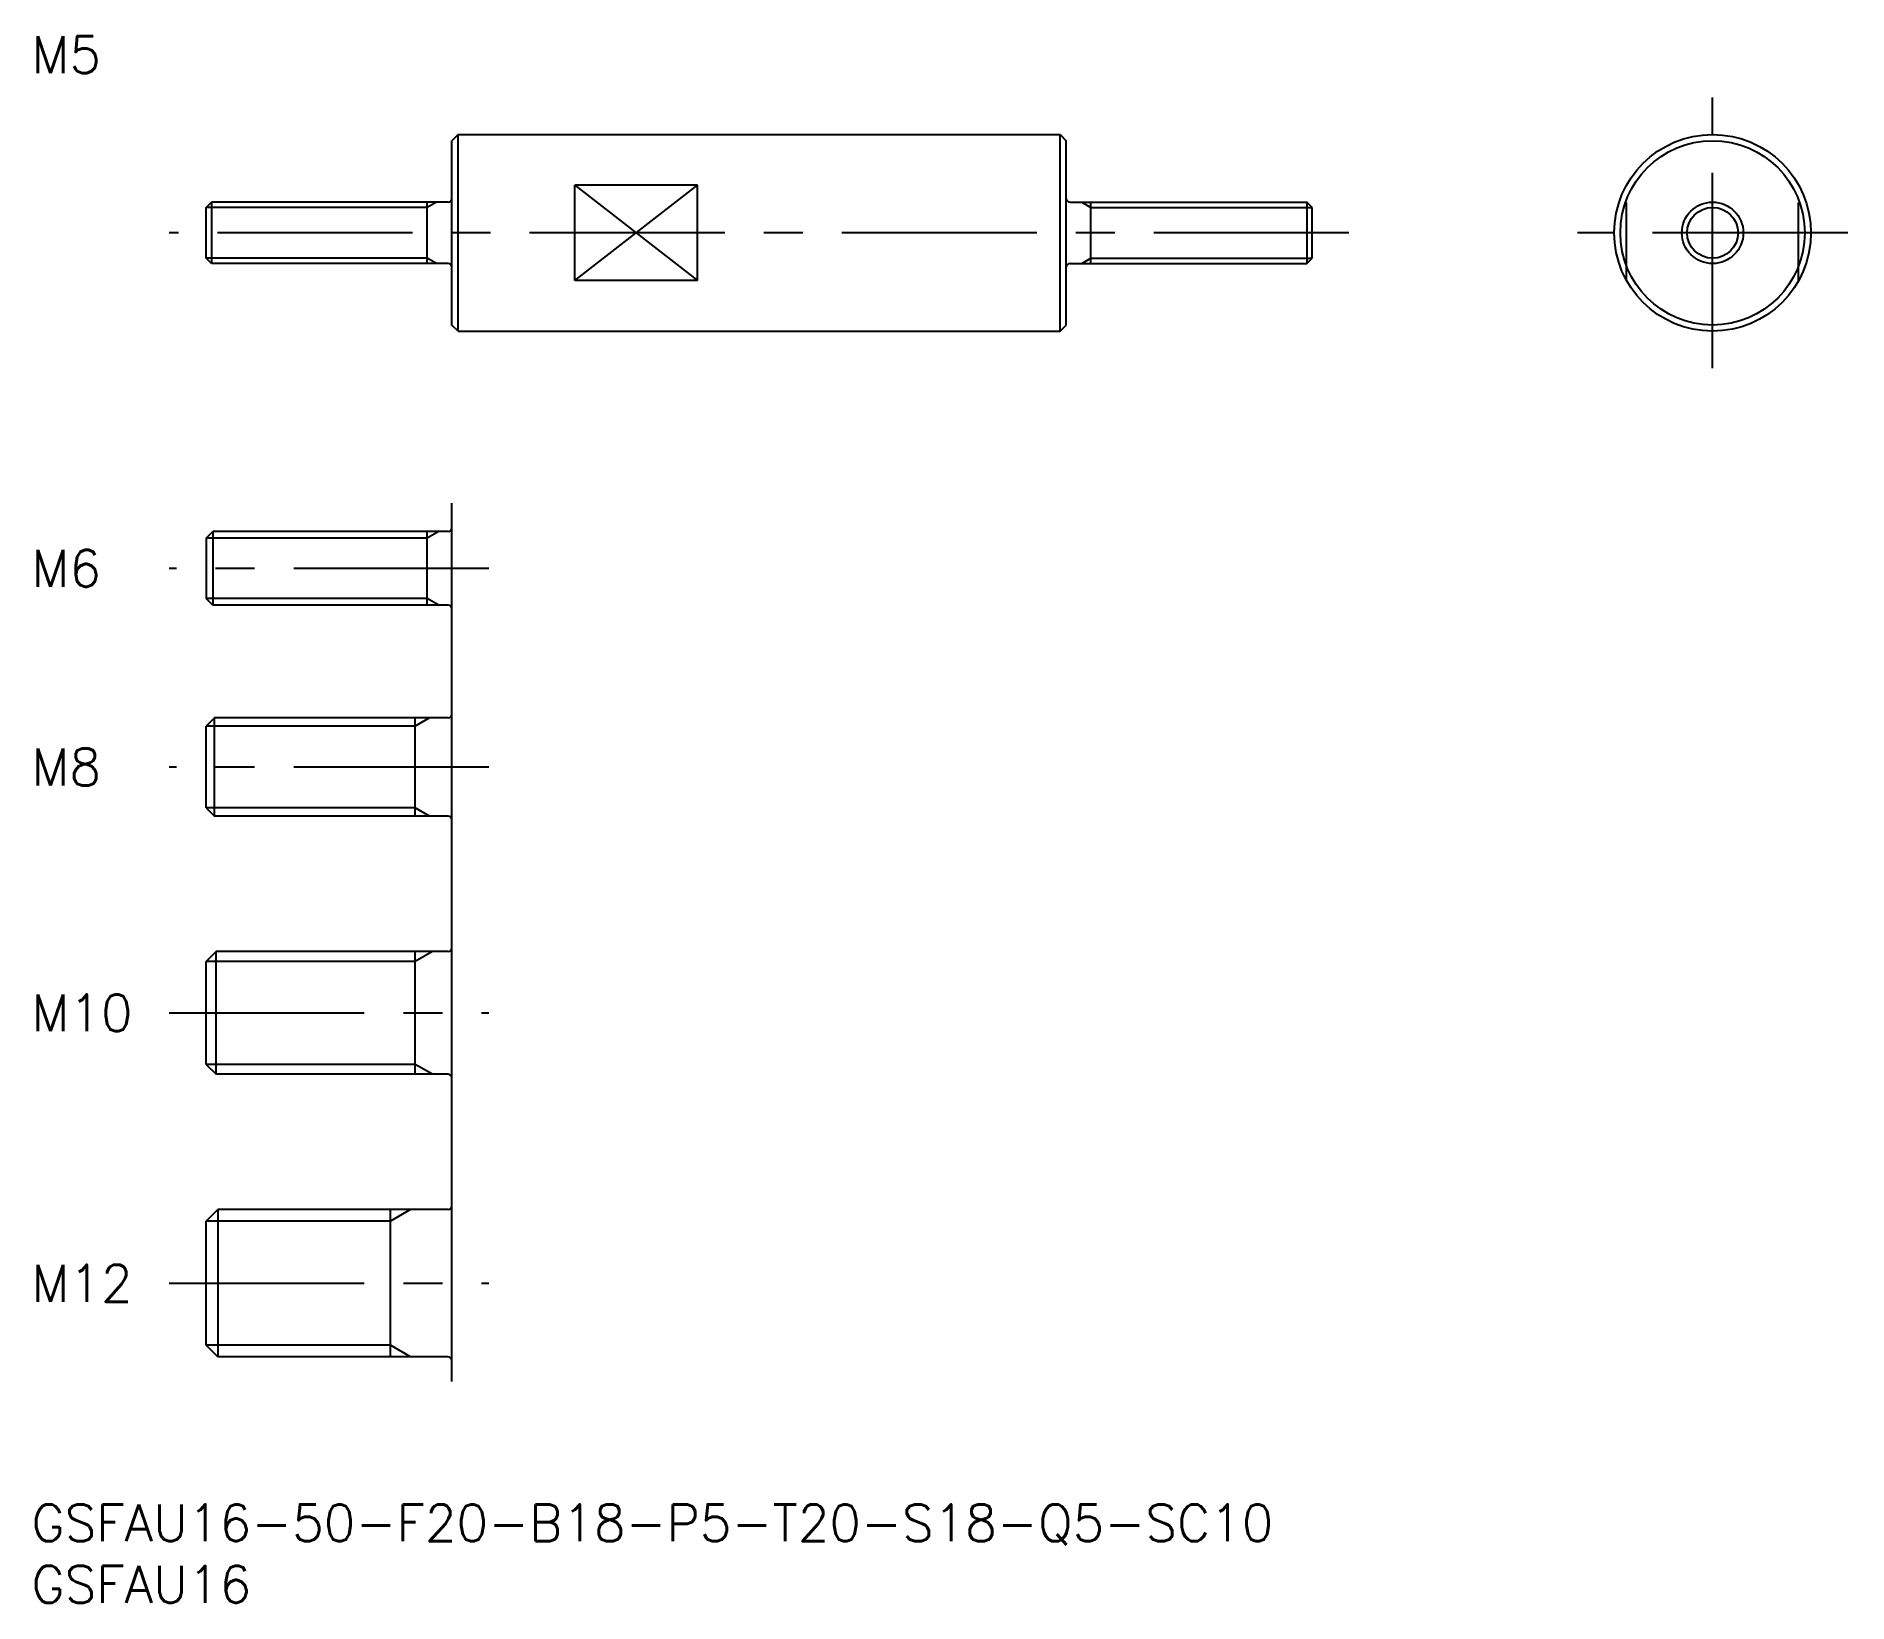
# Model space of a CAD drawing. Extents: x 0 to 148, y -8 to 119.
import ezdxf

# ---------------------------------------------------------------- set-up
doc = ezdxf.new("R2010")
doc.units = 0
doc.header["$LTSCALE"] = 0.5
doc.linetypes.add('CENTER', pattern=[50.8, 31.75, -6.35, 6.35, -6.35])
doc.linetypes.add('DASHED', pattern=[19.05, 12.7, -6.35])
for name, color, linetype in [('MSM_CENTER', 1, 'CENTER'), ('MSM_CONTINUOUS', 7, 'CONTINUOUS'), ('MSM_DASHED', 4, 'DASHED'), ('MSM_NARROW', 5, 'CONTINUOUS'), ('MSM_PART_NUMBER', 7, 'CONTINUOUS')]:
    doc.layers.add(name, color=color, linetype=linetype)
doc.styles.get("Standard").update_dxf_attribs({"font": 'txt.shx', "height": 1.5, "bigfont": 'bigfont.shx'})

# ---------------------------------------------------------------- blocks, each defined once
blk = doc.blocks.new('*U31')
at = {"layer": 'MSM_PART_NUMBER'}
blk.add_text('GSFAU16-50-F20-B18-P5-T20-S18-Q5-SC10', height=3, dxfattribs=at).set_placement((0, -3))
blk = doc.blocks.new('*U32')
at = {"layer": 'MSM_PART_NUMBER'}
blk.add_text('GSFAU16', height=3, dxfattribs=at).set_placement((0, -8))

msp = doc.modelspace()

# ---------------------------------------------------------------- linework, layer by layer
at = {"layer": 'MSM_CENTER'}
for p, q in [((136.8, 92.47), (136.8, 114.47)), ((107.21, 103.47), (11.21, 103.47)), ((147.8, 103.47), (125.8, 103.47)), ((37.21, 76.17), (11.21, 76.17)), ((37.21, 76.17), (11.21, 76.17)), ((37.21, 60), (11.21, 60)), ((11.21, 40), (37.21, 40)), ((11.21, 18), (37.21, 18))]:
    msp.add_line(p, q, dxfattribs=at)
at = {"layer": 'MSM_CONTINUOUS'}
for p, q in [((34.71, 111.47), (34.21, 110.97)), ((34.21, 95.97), (34.21, 110.97)), ((34.71, 95.47), (34.71, 111.47)), ((34.71, 111.47), (83.71, 111.47)), ((83.71, 95.47), (83.71, 111.47)), ((83.71, 111.47), (84.21, 110.97)), ((84.21, 95.97), (84.21, 110.97)), ((44.21, 99.59), (44.21, 107.34)), ((54.21, 107.34), (44.21, 107.34)), ((54.21, 99.59), (54.21, 107.34)), ((14.21, 105.53), (14.65, 105.97)), ((14.21, 101.4), (14.21, 105.53)), ((33.91, 105.97), (14.65, 105.97)), ((14.65, 105.97), (14.65, 100.97)), ((32.21, 100.97), (32.21, 105.97)), ((84.51, 105.97), (103.78, 105.97)), ((86.21, 100.97), (86.21, 105.97)), ((104.21, 105.53), (103.78, 105.97)), ((103.78, 105.97), (103.78, 100.97)), ((104.21, 101.4), (104.21, 105.53)), ((14.65, 100.97), (14.21, 101.4)), ((33.91, 100.97), (14.65, 100.97)), ((84.51, 100.97), (103.78, 100.97)), ((103.78, 100.97), (104.21, 101.4)), ((54.21, 99.59), (44.21, 99.59)), ((34.71, 95.47), (34.21, 95.97)), ((83.71, 95.47), (84.21, 95.97)), ((34.71, 95.47), (83.71, 95.47)), ((34.21, 10), (34.21, 81.47)), ((14.21, 78.63), (14.76, 79.17)), ((14.21, 78.63), (14.21, 73.71)), ((33.91, 79.17), (14.76, 79.17)), ((14.76, 79.17), (14.76, 73.17)), ((32.21, 73.17), (32.21, 79.17)), ((14.76, 73.17), (14.21, 73.71)), ((33.91, 73.17), (14.76, 73.17)), ((14.89, 64), (14.21, 63.32)), ((33.91, 64), (14.89, 64)), ((14.89, 56), (14.89, 64)), ((31.21, 56), (31.21, 64)), ((14.21, 56.68), (14.21, 63.32)), ((14.21, 56.68), (14.89, 56)), ((33.91, 56), (14.89, 56)), ((15.03, 45), (14.21, 44.19)), ((33.91, 45), (15.03, 45)), ((15.03, 35), (15.03, 45)), ((31.21, 35), (31.21, 45)), ((14.21, 35.81), (14.21, 44.19)), ((14.21, 35.81), (15.03, 35)), ((33.91, 35), (15.03, 35)), ((14.21, 23.05), (15.16, 24)), ((33.91, 24), (15.16, 24)), ((15.16, 24), (15.16, 12)), ((29.21, 12), (29.21, 24)), ((14.21, 12.95), (14.21, 23.05)), ((15.16, 12), (14.21, 12.95)), ((33.91, 12), (15.16, 12))]:
    msp.add_line(p, q, dxfattribs=at)
for radius in [8, 7.5, 2.5]:
    msp.add_circle((136.8, 103.47), radius, dxfattribs=at)
for centre, start, end in [((33.91, 106.27), 270, 0), ((84.51, 106.27), 180, 270), ((33.91, 100.67), 0, 90), ((84.51, 100.67), 90, 180), ((33.91, 79.47), 270, 0), ((33.91, 72.87), 0, 90), ((33.91, 64.3), 270, 0), ((33.91, 55.7), 0, 90), ((33.91, 45.3), 270, 0), ((33.91, 34.7), 0, 90), ((33.91, 24.3), 270, 0), ((33.91, 11.7), 0, 90)]:
    msp.add_arc(centre, 0.3, start, end, dxfattribs=at)
at = {"layer": 'MSM_DASHED'}
for p, q in [((129.8, 99.59), (129.8, 107.34)), ((143.8, 99.59), (143.8, 107.34))]:
    msp.add_line(p, q, dxfattribs=at)
at = {"layer": 'MSM_NARROW'}
for p, q in [((44.21, 107.34), (54.21, 99.59)), ((44.21, 99.59), (54.21, 107.34)), ((32.21, 105.53), (14.21, 105.53)), ((32.96, 105.97), (32.21, 105.53)), ((85.46, 105.97), (86.21, 105.53)), ((86.21, 105.53), (104.21, 105.53)), ((32.21, 101.4), (14.21, 101.4)), ((32.96, 100.97), (32.21, 101.4)), ((85.46, 100.97), (86.21, 101.4)), ((86.21, 101.4), (104.21, 101.4)), ((32.21, 78.63), (14.21, 78.63)), ((33.15, 79.17), (32.21, 78.63)), ((32.21, 73.71), (14.21, 73.71)), ((33.15, 73.17), (32.21, 73.71)), ((32.39, 64), (31.21, 63.32)), ((31.21, 63.32), (14.21, 63.32)), ((31.21, 56.68), (14.21, 56.68)), ((32.39, 56), (31.21, 56.68)), ((32.62, 45), (31.21, 44.19)), ((31.21, 44.19), (14.21, 44.19)), ((31.21, 35.81), (14.21, 35.81)), ((32.62, 35), (31.21, 35.81)), ((30.85, 24), (29.21, 23.05)), ((29.21, 23.05), (14.21, 23.05)), ((29.21, 12.95), (14.21, 12.95)), ((30.85, 12), (29.21, 12.95))]:
    msp.add_line(p, q, dxfattribs=at)
msp.add_circle((136.8, 103.47), 2.07, dxfattribs=at)

# ---------------------------------------------------------------- block references
at = {"layer": 'MSM_CONTINUOUS'}
for name in ['*U31', '*U32']:
    msp.add_blockref(name, (0, 0), dxfattribs=at)

# ---------------------------------------------------------------- texts
at = {"layer": 'MSM_PART_NUMBER'}
for s, p in [('M5', (0, 116.47)), ('M6', (0, 74.67)), ('M8', (0, 58.5)), ('M10', (0, 38.5)), ('M12', (0, 16.5))]:
    msp.add_text(s, height=3, dxfattribs=at).set_placement(p)

doc.saveas('drawing.dxf')
